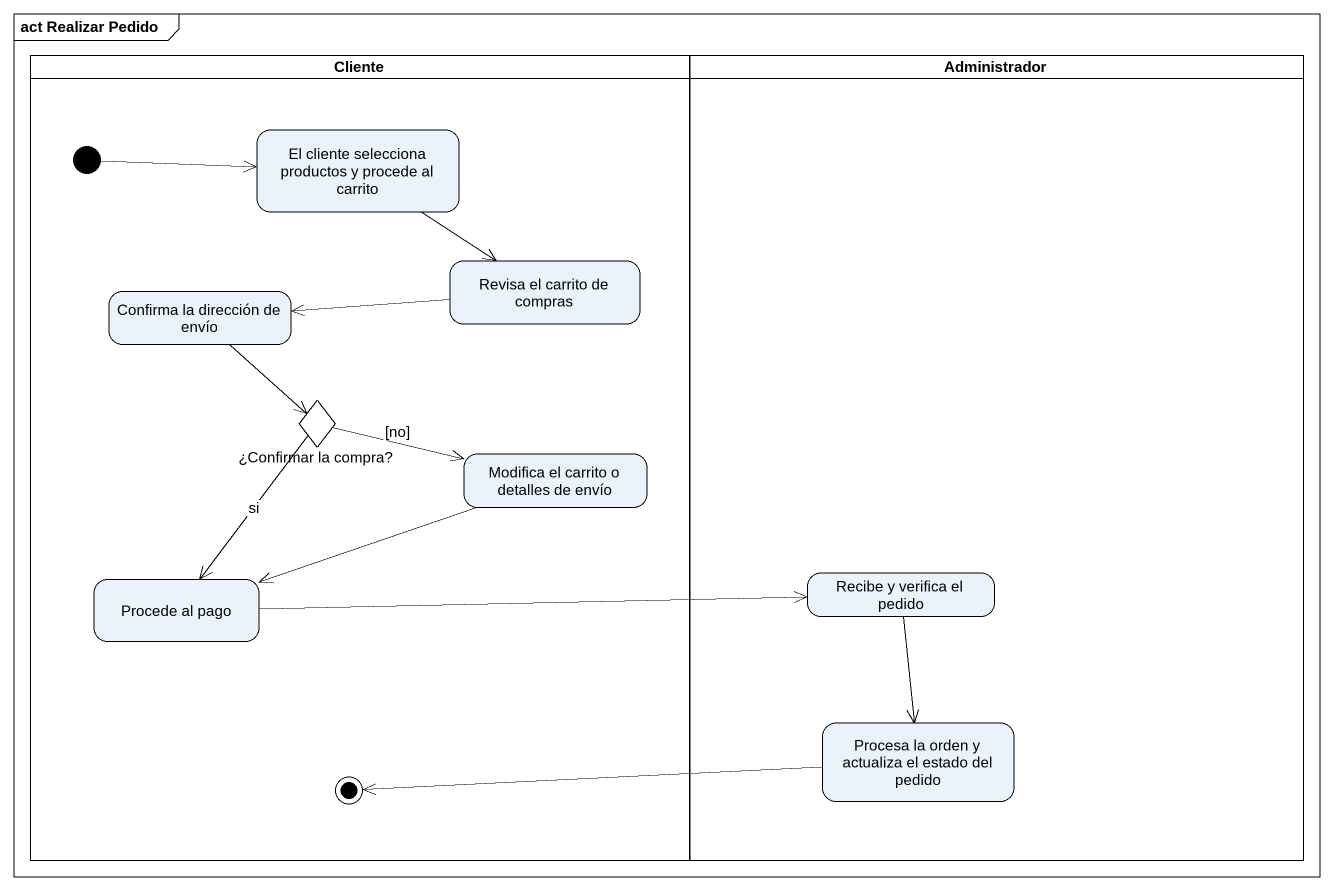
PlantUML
@startuml
mainframe act Realizar Pedido
hide empty description
state Cliente <<partition>> {
  state "El cliente selecciona productos y procede al carrito" as El_cliente_selecciona
  state "Revisa el carrito de compras" as Revisa_el_carrito_de_compras
  state "Confirma la dirección de envío" as Confirma_la_dirección_de
  state "¿Confirmar la compra?" as Confirmar_la_compra <<choice>>
  state "Modifica el carrito o detalles de envío" as Modifica_el_carrito_o
  state "Procede al pago" as Procede_al_pago
  state final1 <<end>>
  [*] -right-> El_cliente_selecciona
}
state Administrador <<partition>> {
  state "Recibe y verifica el pedido" as Recibe_y_verifica_el_pedido
  state "Procesa la orden y actualiza el estado del pedido" as Procesa_la_orden_y
}
El_cliente_selecciona --> Revisa_el_carrito_de_compras
Revisa_el_carrito_de_compras -left-> Confirma_la_dirección_de
Confirma_la_dirección_de --> Confirmar_la_compra
Confirmar_la_compra -right-> Modifica_el_carrito_o : [no]
Confirmar_la_compra --> Procede_al_pago : si
Modifica_el_carrito_o -left-> Procede_al_pago
Procede_al_pago -right-> Recibe_y_verifica_el_pedido
Recibe_y_verifica_el_pedido --> Procesa_la_orden_y
Procesa_la_orden_y -left-> final1
@enduml
